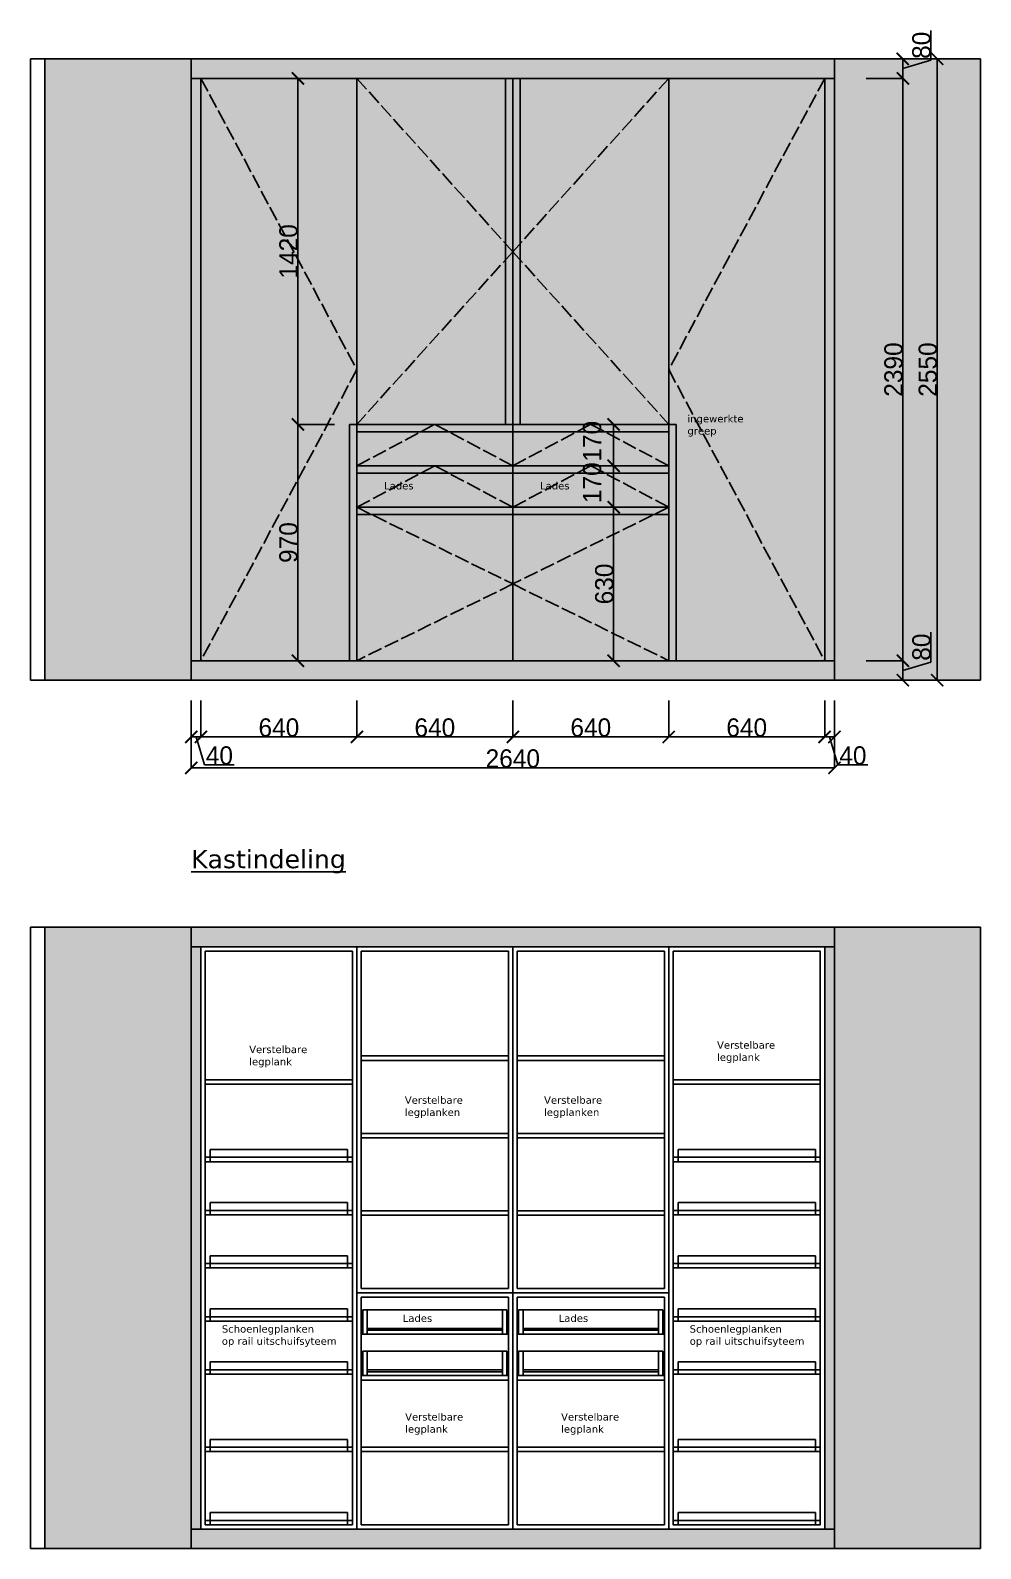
# Model space of a CAD drawing. Header units: millimetres. Extents: x -153917 to -31303, y -39726 to 31262.
# Drawn here: x -119827 to -115927, y -39726 to -33495 of the extents above; entities that cross this region are included whole.
import ezdxf

# ---------------------------------------------------------------- set-up
doc = ezdxf.new("R2010")
doc.units = ezdxf.units.MM
doc.header["$LTSCALE"] = 5
doc.linetypes.add('ACAD_ISO02W100', pattern=[15, 12, -3])
for name, color, linetype in [('Bemating', 1, 'Continuous'), ('Meubel', 8, 'Continuous'), ('muren', 7, 'Continuous'), ('Tekst', 7, 'Continuous')]:
    doc.layers.add(name, color=color, linetype=linetype)
doc.layers.add('parket', color=7, linetype='Continuous', true_color=0xe6d6b7)
doc.layers.add('parket 10x10', color=7, linetype='Continuous', true_color=0xae8743)
doc.styles.add('Geneva', font='')
doc.styles.get('Geneva').set_extended_font_data('Geneva')
doc.dimstyles.new('amit meubel', dxfattribs={"dimtxt": 75, "dimasz": 50, "dimexe": 1.25, "dimexo": 0.625, "dimtad": 1, "dimtxsty": 'Geneva', "dimblk": 'ARCHTICK', "dimcen": 2.5, "dimadec": 0, "dimazin": 0, "dimtfac": 1, "dimtmove": 1, "dimatfit": 3, "dimfxl": 150, "dimfxlon": 1, "dimarcsym": 0})

# ---------------------------------------------------------------- blocks, each defined once
blk = doc.blocks.new('_ArchTick')
at = {"color": 0, "linetype": 'ByBlock', "const_width": 0.15}
blk.add_lwpolyline([(-0.5, -0.5), (0.5, 0.5)], dxfattribs=at)
blk = doc.blocks.new('*D1209')
at = {"layer": 'Bemating', "color": 0, "lineweight": -2, "transparency": 16777216}
for p, q in [((-116255.5, -33612.1), (-116104.3, -33612.1)), ((-116105.5, -33612.1), (-116105.5, -36162.1)), ((-116255.5, -36162.1), (-116104.3, -36162.1))]:
    blk.add_line(p, q, dxfattribs=at)
at = {"layer": 'Defpoints', "color": 0, "transparency": 16777216}
for p in [(-116527.3, -33612.1), (-116527.3, -36162.1), (-116105.5, -36162.1)]:
    blk.add_point(p, dxfattribs=at)
at = {"layer": 'Bemating', "color": 0, "lineweight": -2, "transparency": 16777216, "xscale": 50, "yscale": 50, "zscale": 50}
for p, rotation in [((-116105.5, -33612.1), 90), ((-116105.5, -36162.1), 270)]:
    blk.add_blockref('_ArchTick', p, dxfattribs=dict(at, rotation=rotation))
at = {"layer": 'Bemating', "color": 0, "transparency": 16777216, "insert": (-116143.7, -34887.1), "char_height": 75, "attachment_point": 5, "rotation": 90, "style": 'Geneva'}
blk.add_mtext('2550', dxfattribs=at)
blk = doc.blocks.new('*D1210')
at = {"layer": 'Bemating', "color": 0, "lineweight": -2, "transparency": 16777216}
for p, q in [((-116396.5, -33692.1), (-116245.2, -33692.1)), ((-116246.5, -33692.1), (-116246.5, -36082.1)), ((-116396.5, -36082.1), (-116245.2, -36082.1))]:
    blk.add_line(p, q, dxfattribs=at)
at = {"layer": 'Defpoints', "color": 0, "transparency": 16777216}
for p in [(-116627.3, -33692.1), (-116627.3, -36082.1), (-116246.5, -36082.1)]:
    blk.add_point(p, dxfattribs=at)
at = {"layer": 'Bemating', "color": 0, "lineweight": -2, "transparency": 16777216, "xscale": 50, "yscale": 50, "zscale": 50}
for p, rotation in [((-116246.5, -33692.1), 90), ((-116246.5, -36082.1), 270)]:
    blk.add_blockref('_ArchTick', p, dxfattribs=dict(at, rotation=rotation))
at = {"layer": 'Bemating', "color": 0, "transparency": 16777216, "insert": (-116284.6, -34887.1), "char_height": 75, "attachment_point": 5, "rotation": 90, "style": 'Geneva'}
blk.add_mtext('2390', dxfattribs=at)
blk = doc.blocks.new('*D1211')
at = {"layer": 'Bemating', "color": 0, "lineweight": -2, "transparency": 16777216}
for p, q in [((-116131.8, -36087.7), (-116131.8, -35965)), ((-116396.5, -36082.1), (-116245.2, -36082.1)), ((-116246.5, -36082.1), (-116246.5, -36162.1)), ((-116246.5, -36122.1), (-116131.8, -36087.7)), ((-116396.5, -36162.1), (-116245.2, -36162.1))]:
    blk.add_line(p, q, dxfattribs=at)
at = {"layer": 'Defpoints', "color": 0, "transparency": 16777216}
for p in [(-116627.3, -36082.1), (-116527.3, -36162.1), (-116246.5, -36162.1)]:
    blk.add_point(p, dxfattribs=at)
at = {"layer": 'Bemating', "color": 0, "lineweight": -2, "transparency": 16777216, "xscale": 50, "yscale": 50, "zscale": 50}
for p, rotation in [((-116246.5, -36082.1), 90), ((-116246.5, -36162.1), 270)]:
    blk.add_blockref('_ArchTick', p, dxfattribs=dict(at, rotation=rotation))
at = {"layer": 'Bemating', "color": 0, "transparency": 16777216, "insert": (-116169.9, -36026.4), "char_height": 75, "attachment_point": 5, "rotation": 90, "style": 'Geneva'}
blk.add_mtext('80', dxfattribs=at)
blk = doc.blocks.new('*D1212')
at = {"layer": 'Bemating', "color": 0, "lineweight": -2, "transparency": 16777216}
for p, q in [((-116131.8, -33617.7), (-116131.8, -33495)), ((-116396.5, -33612.1), (-116245.2, -33612.1)), ((-116246.5, -33692.1), (-116246.5, -33612.1)), ((-116246.5, -33652.1), (-116131.8, -33617.7)), ((-116396.5, -33692.1), (-116245.2, -33692.1))]:
    blk.add_line(p, q, dxfattribs=at)
at = {"layer": 'Defpoints', "color": 0, "transparency": 16777216}
for p in [(-116527.3, -33612.1), (-116246.5, -33612.1), (-116627.3, -33692.1)]:
    blk.add_point(p, dxfattribs=at)
at = {"layer": 'Bemating', "color": 0, "lineweight": -2, "transparency": 16777216, "xscale": 50, "yscale": 50, "zscale": 50}
for p, rotation in [((-116246.5, -33612.1), 90), ((-116246.5, -33692.1), 270)]:
    blk.add_blockref('_ArchTick', p, dxfattribs=dict(at, rotation=rotation))
at = {"layer": 'Bemating', "color": 0, "transparency": 16777216, "insert": (-116169.9, -33556.4), "char_height": 75, "attachment_point": 5, "rotation": 90, "style": 'Geneva'}
blk.add_mtext('80', dxfattribs=at)
blk = doc.blocks.new('*D1213')
at = {"layer": 'Bemating', "color": 0, "lineweight": -2, "transparency": 16777216}
for p, q in [((-118579.6, -35112.1), (-118730.9, -35112.1)), ((-118729.6, -35112.1), (-118729.6, -36082.1)), ((-118579.6, -36082.1), (-118730.9, -36082.1))]:
    blk.add_line(p, q, dxfattribs=at)
at = {"layer": 'Defpoints', "color": 0, "transparency": 16777216}
for p in [(-118517.3, -35112.1), (-118729.6, -36082.1), (-118517.3, -36082.1)]:
    blk.add_point(p, dxfattribs=at)
at = {"layer": 'Bemating', "color": 0, "lineweight": -2, "transparency": 16777216, "xscale": 50, "yscale": 50, "zscale": 50}
for p, rotation in [((-118729.6, -35112.1), 90), ((-118729.6, -36082.1), 270)]:
    blk.add_blockref('_ArchTick', p, dxfattribs=dict(at, rotation=rotation))
at = {"layer": 'Bemating', "color": 0, "transparency": 16777216, "insert": (-118767.7, -35597.1), "char_height": 75, "attachment_point": 5, "rotation": 90, "style": 'Geneva'}
blk.add_mtext('970', dxfattribs=at)
blk = doc.blocks.new('*D1214')
at = {"layer": 'Bemating', "color": 0, "lineweight": -2, "transparency": 16777216}
for p, q in [((-118579.6, -33692.1), (-118730.9, -33692.1)), ((-118729.6, -35112.1), (-118729.6, -33692.1)), ((-118579.6, -35112.1), (-118730.9, -35112.1))]:
    blk.add_line(p, q, dxfattribs=at)
at = {"layer": 'Defpoints', "color": 0, "transparency": 16777216}
for p in [(-118729.6, -33692.1), (-118487.3, -33692.1), (-118517.3, -35112.1)]:
    blk.add_point(p, dxfattribs=at)
at = {"layer": 'Bemating', "color": 0, "lineweight": -2, "transparency": 16777216, "xscale": 50, "yscale": 50, "zscale": 50}
for p, rotation in [((-118729.6, -33692.1), 90), ((-118729.6, -35112.1), 270)]:
    blk.add_blockref('_ArchTick', p, dxfattribs=dict(at, rotation=rotation))
at = {"layer": 'Bemating', "color": 0, "transparency": 16777216, "insert": (-118767.7, -34402.1), "char_height": 75, "attachment_point": 5, "rotation": 90, "style": 'Geneva'}
blk.add_mtext('1420', dxfattribs=at)
blk = doc.blocks.new('*D1215')
at = {"layer": 'Bemating', "color": 0, "lineweight": -2, "transparency": 16777216}
for p, q in [((-117283.4, -35112.1), (-117434.6, -35112.1)), ((-117433.4, -35112.1), (-117433.4, -35282.1)), ((-117283.4, -35282.1), (-117434.6, -35282.1))]:
    blk.add_line(p, q, dxfattribs=at)
at = {"layer": 'Defpoints', "color": 0, "transparency": 16777216}
for p in [(-117207.3, -35112.1), (-117433.4, -35282.1), (-117207.3, -35282.1)]:
    blk.add_point(p, dxfattribs=at)
at = {"layer": 'Bemating', "color": 0, "lineweight": -2, "transparency": 16777216, "xscale": 50, "yscale": 50, "zscale": 50}
for p, rotation in [((-117433.4, -35112.1), 90), ((-117433.4, -35282.1), 270)]:
    blk.add_blockref('_ArchTick', p, dxfattribs=dict(at, rotation=rotation))
at = {"layer": 'Bemating', "color": 0, "transparency": 16777216, "insert": (-117521.5, -35181.5), "char_height": 75, "attachment_point": 5, "rotation": 90, "style": 'Geneva'}
blk.add_mtext('170', dxfattribs=at)
blk = doc.blocks.new('*D1216')
at = {"layer": 'Bemating', "color": 0, "lineweight": -2, "transparency": 16777216}
for p, q in [((-117283.4, -35282.1), (-117434.6, -35282.1)), ((-117433.4, -35282.1), (-117433.4, -35452.1)), ((-117283.4, -35452.1), (-117434.6, -35452.1))]:
    blk.add_line(p, q, dxfattribs=at)
at = {"layer": 'Defpoints', "color": 0, "transparency": 16777216}
for p in [(-117207.3, -35282.1), (-117433.4, -35452.1), (-117207.3, -35452.1)]:
    blk.add_point(p, dxfattribs=at)
at = {"layer": 'Bemating', "color": 0, "lineweight": -2, "transparency": 16777216, "xscale": 50, "yscale": 50, "zscale": 50}
for p, rotation in [((-117433.4, -35282.1), 90), ((-117433.4, -35452.1), 270)]:
    blk.add_blockref('_ArchTick', p, dxfattribs=dict(at, rotation=rotation))
at = {"layer": 'Bemating', "color": 0, "transparency": 16777216, "insert": (-117521.5, -35351.5), "char_height": 75, "attachment_point": 5, "rotation": 90, "style": 'Geneva'}
blk.add_mtext('170', dxfattribs=at)
blk = doc.blocks.new('*D1217')
at = {"layer": 'Bemating', "color": 0, "lineweight": -2, "transparency": 16777216}
for p, q in [((-117283.4, -35452.1), (-117434.6, -35452.1)), ((-117433.4, -35452.1), (-117433.4, -36082.1)), ((-117283.4, -36082.1), (-117434.6, -36082.1))]:
    blk.add_line(p, q, dxfattribs=at)
at = {"layer": 'Defpoints', "color": 0, "transparency": 16777216}
for p in [(-117207.3, -35452.1), (-117433.4, -36082.1), (-117207.3, -36082.1)]:
    blk.add_point(p, dxfattribs=at)
at = {"layer": 'Bemating', "color": 0, "lineweight": -2, "transparency": 16777216, "xscale": 50, "yscale": 50, "zscale": 50}
for p, rotation in [((-117433.4, -35452.1), 90), ((-117433.4, -36082.1), 270)]:
    blk.add_blockref('_ArchTick', p, dxfattribs=dict(at, rotation=rotation))
at = {"layer": 'Bemating', "color": 0, "transparency": 16777216, "insert": (-117471.5, -35767.1), "char_height": 75, "attachment_point": 5, "rotation": 90, "style": 'Geneva'}
blk.add_mtext('630', dxfattribs=at)
blk = doc.blocks.new('*D1218')
at = {"layer": 'Bemating', "color": 0, "lineweight": -2, "transparency": 16777216}
for p, q in [((-119167.3, -36371.9), (-119167.3, -36523.2)), ((-116527.3, -36371.9), (-116527.3, -36523.2)), ((-119167.3, -36521.9), (-116527.3, -36521.9))]:
    blk.add_line(p, q, dxfattribs=at)
at = {"layer": 'Defpoints', "color": 0, "transparency": 16777216}
for p in [(-119167.3, -36162.1), (-116527.3, -36162.1), (-116527.3, -36521.9)]:
    blk.add_point(p, dxfattribs=at)
at = {"layer": 'Bemating', "color": 0, "lineweight": -2, "transparency": 16777216, "xscale": 50, "yscale": 50, "zscale": 50, "rotation": 180}
blk.add_blockref('_ArchTick', (-119167.3, -36521.9), dxfattribs=at)
at = {"layer": 'Bemating', "color": 0, "lineweight": -2, "transparency": 16777216, "xscale": 50, "yscale": 50, "zscale": 50}
blk.add_blockref('_ArchTick', (-116527.3, -36521.9), dxfattribs=at)
at = {"layer": 'Bemating', "color": 0, "transparency": 16777216, "insert": (-117847.3, -36483.8), "char_height": 75, "attachment_point": 5, "style": 'Geneva'}
blk.add_mtext('2640', dxfattribs=at)
blk = doc.blocks.new('*D1219')
at = {"layer": 'Bemating', "color": 0, "lineweight": -2, "transparency": 16777216}
for p, q in [((-119127.3, -36244.9), (-119127.3, -36396.1)), ((-118487.3, -36244.9), (-118487.3, -36396.1)), ((-119127.3, -36394.9), (-118487.3, -36394.9))]:
    blk.add_line(p, q, dxfattribs=at)
at = {"layer": 'Defpoints', "color": 0, "transparency": 16777216}
for p in [(-119127.3, -36082.1), (-118487.3, -36082.1), (-118487.3, -36394.9)]:
    blk.add_point(p, dxfattribs=at)
at = {"layer": 'Bemating', "color": 0, "lineweight": -2, "transparency": 16777216, "xscale": 50, "yscale": 50, "zscale": 50, "rotation": 180}
blk.add_blockref('_ArchTick', (-119127.3, -36394.9), dxfattribs=at)
at = {"layer": 'Bemating', "color": 0, "lineweight": -2, "transparency": 16777216, "xscale": 50, "yscale": 50, "zscale": 50}
blk.add_blockref('_ArchTick', (-118487.3, -36394.9), dxfattribs=at)
at = {"layer": 'Bemating', "color": 0, "transparency": 16777216, "insert": (-118807.3, -36356.7), "char_height": 75, "attachment_point": 5, "style": 'Geneva'}
blk.add_mtext('640', dxfattribs=at)
blk = doc.blocks.new('*D1220')
at = {"layer": 'Bemating', "color": 0, "lineweight": -2, "transparency": 16777216}
for p, q in [((-118487.3, -36244.9), (-118487.3, -36396.1)), ((-117847.3, -36244.9), (-117847.3, -36396.1)), ((-118487.3, -36394.9), (-117847.3, -36394.9))]:
    blk.add_line(p, q, dxfattribs=at)
at = {"layer": 'Defpoints', "color": 0, "transparency": 16777216}
for p in [(-118487.3, -36082.1), (-117847.3, -36082.1), (-117847.3, -36394.9)]:
    blk.add_point(p, dxfattribs=at)
at = {"layer": 'Bemating', "color": 0, "lineweight": -2, "transparency": 16777216, "xscale": 50, "yscale": 50, "zscale": 50, "rotation": 180}
blk.add_blockref('_ArchTick', (-118487.3, -36394.9), dxfattribs=at)
at = {"layer": 'Bemating', "color": 0, "lineweight": -2, "transparency": 16777216, "xscale": 50, "yscale": 50, "zscale": 50}
blk.add_blockref('_ArchTick', (-117847.3, -36394.9), dxfattribs=at)
at = {"layer": 'Bemating', "color": 0, "transparency": 16777216, "insert": (-118167.3, -36356.7), "char_height": 75, "attachment_point": 5, "style": 'Geneva'}
blk.add_mtext('640', dxfattribs=at)
blk = doc.blocks.new('*D1221')
at = {"layer": 'Bemating', "color": 0, "lineweight": -2, "transparency": 16777216}
for p, q in [((-117847.3, -36244.9), (-117847.3, -36396.1)), ((-117207.3, -36244.9), (-117207.3, -36396.1)), ((-117847.3, -36394.9), (-117207.3, -36394.9))]:
    blk.add_line(p, q, dxfattribs=at)
at = {"layer": 'Defpoints', "color": 0, "transparency": 16777216}
for p in [(-117847.3, -36082.1), (-117207.3, -36082.1), (-117207.3, -36394.9)]:
    blk.add_point(p, dxfattribs=at)
at = {"layer": 'Bemating', "color": 0, "lineweight": -2, "transparency": 16777216, "xscale": 50, "yscale": 50, "zscale": 50, "rotation": 180}
blk.add_blockref('_ArchTick', (-117847.3, -36394.9), dxfattribs=at)
at = {"layer": 'Bemating', "color": 0, "lineweight": -2, "transparency": 16777216, "xscale": 50, "yscale": 50, "zscale": 50}
blk.add_blockref('_ArchTick', (-117207.3, -36394.9), dxfattribs=at)
at = {"layer": 'Bemating', "color": 0, "transparency": 16777216, "insert": (-117527.3, -36356.7), "char_height": 75, "attachment_point": 5, "style": 'Geneva'}
blk.add_mtext('640', dxfattribs=at)
blk = doc.blocks.new('*D1222')
at = {"layer": 'Bemating', "color": 0, "lineweight": -2, "transparency": 16777216}
for p, q in [((-117207.3, -36244.9), (-117207.3, -36396.1)), ((-116567.3, -36244.9), (-116567.3, -36396.1)), ((-117207.3, -36394.9), (-116567.3, -36394.9))]:
    blk.add_line(p, q, dxfattribs=at)
at = {"layer": 'Defpoints', "color": 0, "transparency": 16777216}
for p in [(-117207.3, -36082.1), (-116567.3, -36082.1), (-116567.3, -36394.9)]:
    blk.add_point(p, dxfattribs=at)
at = {"layer": 'Bemating', "color": 0, "lineweight": -2, "transparency": 16777216, "xscale": 50, "yscale": 50, "zscale": 50, "rotation": 180}
blk.add_blockref('_ArchTick', (-117207.3, -36394.9), dxfattribs=at)
at = {"layer": 'Bemating', "color": 0, "lineweight": -2, "transparency": 16777216, "xscale": 50, "yscale": 50, "zscale": 50}
blk.add_blockref('_ArchTick', (-116567.3, -36394.9), dxfattribs=at)
at = {"layer": 'Bemating', "color": 0, "transparency": 16777216, "insert": (-116887.3, -36356.7), "char_height": 75, "attachment_point": 5, "style": 'Geneva'}
blk.add_mtext('640', dxfattribs=at)
blk = doc.blocks.new('*D1223')
at = {"layer": 'Bemating', "color": 0, "lineweight": -2, "transparency": 16777216}
for p, q in [((-116567.3, -36244.9), (-116567.3, -36396.1)), ((-116527.3, -36244.9), (-116527.3, -36396.1)), ((-116567.3, -36394.9), (-116527.3, -36394.9)), ((-116547.3, -36394.9), (-116512.9, -36509.5)), ((-116512.9, -36509.5), (-116390.2, -36509.5))]:
    blk.add_line(p, q, dxfattribs=at)
at = {"layer": 'Defpoints', "color": 0, "transparency": 16777216}
for p in [(-116567.3, -36082.1), (-116527.3, -36082.1), (-116527.3, -36394.9)]:
    blk.add_point(p, dxfattribs=at)
at = {"layer": 'Bemating', "color": 0, "lineweight": -2, "transparency": 16777216, "xscale": 50, "yscale": 50, "zscale": 50, "rotation": 180}
blk.add_blockref('_ArchTick', (-116567.3, -36394.9), dxfattribs=at)
at = {"layer": 'Bemating', "color": 0, "lineweight": -2, "transparency": 16777216, "xscale": 50, "yscale": 50, "zscale": 50}
blk.add_blockref('_ArchTick', (-116527.3, -36394.9), dxfattribs=at)
at = {"layer": 'Bemating', "color": 0, "transparency": 16777216, "insert": (-116451.5, -36471.4), "char_height": 75, "attachment_point": 5, "style": 'Geneva'}
blk.add_mtext('40', dxfattribs=at)
blk = doc.blocks.new('*D1224')
at = {"layer": 'Bemating', "color": 0, "lineweight": -2, "transparency": 16777216}
for p, q in [((-119167.3, -36244.9), (-119167.3, -36396.1)), ((-119127.3, -36244.9), (-119127.3, -36396.1)), ((-119127.3, -36394.9), (-119167.3, -36394.9)), ((-119147.3, -36394.9), (-119112.9, -36509.5)), ((-119112.9, -36509.5), (-118990.2, -36509.5))]:
    blk.add_line(p, q, dxfattribs=at)
at = {"layer": 'Defpoints', "color": 0, "transparency": 16777216}
for p in [(-119167.3, -36082.1), (-119127.3, -36082.1), (-119167.3, -36394.9)]:
    blk.add_point(p, dxfattribs=at)
at = {"layer": 'Bemating', "color": 0, "lineweight": -2, "transparency": 16777216, "xscale": 50, "yscale": 50, "zscale": 50, "rotation": 180}
blk.add_blockref('_ArchTick', (-119167.3, -36394.9), dxfattribs=at)
at = {"layer": 'Bemating', "color": 0, "lineweight": -2, "transparency": 16777216, "xscale": 50, "yscale": 50, "zscale": 50}
blk.add_blockref('_ArchTick', (-119127.3, -36394.9), dxfattribs=at)
at = {"layer": 'Bemating', "color": 0, "transparency": 16777216, "insert": (-119051.5, -36471.4), "char_height": 75, "attachment_point": 5, "style": 'Geneva'}
blk.add_mtext('40', dxfattribs=at)

msp = doc.modelspace()

# ---------------------------------------------------------------- hatches: boundary and pattern name
at = {"layer": 'Meubel', "transparency": 33554480}
h = msp.add_hatch(color=11, dxfattribs=at)
h.dxf.hatch_style = 1
h.paths.add_polyline_path([(-119167.262, -33612.106), (-119767.262, -33612.106), (-119767.262, -36162.106), (-119167.262, -36162.106), (-119167.262, -36082.106)])
h.paths.add_polyline_path([(-115927.262, -33612.106), (-116527.262, -33612.106), (-116527.262, -36162.106), (-115927.262, -36162.106)])
h = msp.add_hatch(color=11, dxfattribs=at)
h.dxf.hatch_style = 1
h.paths.add_polyline_path([(-119167.262, -37176.285), (-119767.262, -37176.285), (-119767.262, -39726.285), (-119167.262, -39726.285), (-119167.262, -39646.285)])
h.paths.add_polyline_path([(-115927.262, -37176.285), (-116527.262, -37176.285), (-116527.262, -39726.285), (-115927.262, -39726.285)])
at = {"layer": 'parket', "transparency": 33554687}
h = msp.add_hatch(color=256, dxfattribs=at)
h.dxf.hatch_style = 1
h.paths.add_polyline_path([(-118487.262, -33692.106), (-119127.262, -33692.106), (-119127.262, -36082.106), (-118517.262, -36082.106), (-118517.262, -35112.106), (-118487.262, -35112.106)])
h.paths.add_polyline_path([(-117877.262, -33692.106), (-118487.262, -33692.106), (-118487.262, -35112.106), (-117877.262, -35112.106)])
h.paths.add_polyline_path([(-117207.262, -33692.106), (-117817.262, -33692.106), (-117817.262, -35112.106), (-117207.262, -35112.106)])
h.paths.add_polyline_path([(-116567.262, -33692.106), (-117207.262, -33692.106), (-117207.262, -35112.106), (-117177.262, -35112.106), (-117177.262, -36082.106), (-116567.262, -36082.106)])
h.paths.add_polyline_path([(-117847.262, -35482.106), (-118487.262, -35482.106), (-118487.262, -36082.106), (-117847.262, -36082.106)])
h.paths.add_polyline_path([(-117207.262, -35482.106), (-117847.262, -35482.106), (-117847.262, -36082.106), (-117207.262, -36082.106)])
h.paths.add_polyline_path([(-117847.262, -35142.106), (-118487.262, -35142.106), (-118487.262, -35282.106), (-117847.262, -35282.106)])
h.paths.add_polyline_path([(-117207.262, -35142.106), (-117847.262, -35142.106), (-117847.262, -35282.106), (-117207.262, -35282.106)])
h.paths.add_polyline_path([(-117207.262, -35312.106), (-117847.262, -35312.106), (-117847.262, -35452.106), (-117207.262, -35452.106)])
h.paths.add_polyline_path([(-117847.262, -35312.106), (-118487.262, -35312.106), (-118487.262, -35452.106), (-117847.262, -35452.106)])
h.paths.add_polyline_path([(-119127.262, -33692.106), (-119167.262, -33692.106), (-119167.262, -36082.106), (-119127.262, -36082.106)])
h.paths.add_polyline_path([(-116527.262, -33692.106), (-116567.262, -33692.106), (-116567.262, -36082.106), (-116527.262, -36082.106)])
h = msp.add_hatch(color=256, dxfattribs=at)
h.dxf.hatch_style = 1
h.paths.add_polyline_path([(-119127.262, -37256.285), (-119167.262, -37256.285), (-119167.262, -39646.285), (-119127.262, -39646.285)])
h.paths.add_polyline_path([(-116527.262, -37256.285), (-116567.262, -37256.285), (-116567.262, -39646.285), (-116527.262, -39646.285)])
at = {"layer": 'parket 10x10', "true_color": 0xddc9a7, "transparency": 33554687}
h = msp.add_hatch(color=9, dxfattribs=at)
h.dxf.hatch_style = 1
h.paths.add_polyline_path([(-116527.262, -33612.106), (-119167.262, -33612.106), (-119167.262, -33692.106), (-116527.262, -33692.106)])
h.paths.add_polyline_path([(-116527.262, -36082.106), (-119167.262, -36082.106), (-119167.262, -36162.106), (-116527.262, -36162.106)])
at = {"layer": 'parket 10x10', "transparency": 33554687}
h = msp.add_hatch(color=256, dxfattribs=at)
h.dxf.hatch_style = 1
h.paths.add_polyline_path([(-117847.262, -33692.106), (-117877.262, -33692.106), (-117877.262, -35112.106), (-117847.262, -35112.106)])
h.paths.add_polyline_path([(-117817.262, -33692.106), (-117847.262, -33692.106), (-117847.262, -35112.106), (-117817.262, -35112.106)])
h = msp.add_hatch(color=256, dxfattribs=at)
h.dxf.hatch_style = 1
h.paths.add_polyline_path([(-118487.262, -35112.106), (-118517.262, -35112.106), (-118517.262, -36082.106), (-118487.262, -36082.106)])
h.paths.add_polyline_path([(-117847.262, -35452.106), (-118487.262, -35452.106), (-118487.262, -35482.106), (-117847.262, -35482.106)])
h.paths.add_polyline_path([(-117207.262, -35452.106), (-117847.262, -35452.106), (-117847.262, -35482.106), (-117207.262, -35482.106)])
h.paths.add_polyline_path([(-117207.262, -35282.106), (-117847.262, -35282.106), (-117847.262, -35312.106), (-117207.262, -35312.106)])
h.paths.add_polyline_path([(-117847.262, -35112.106), (-118487.262, -35112.106), (-118487.262, -35142.106), (-117847.262, -35142.106)])
h.paths.add_polyline_path([(-117207.262, -35112.106), (-117847.262, -35112.106), (-117847.262, -35142.106), (-117207.262, -35142.106)])
h.paths.add_polyline_path([(-117847.262, -35282.106), (-118487.262, -35282.106), (-118487.262, -35312.106), (-117847.262, -35312.106)])
h.paths.add_polyline_path([(-117177.262, -35112.106), (-117207.262, -35112.106), (-117207.262, -36082.106), (-117177.262, -36082.106)])
at = {"layer": 'parket 10x10', "true_color": 0xddc9a7, "transparency": 33554687}
h = msp.add_hatch(color=9, dxfattribs=at)
h.dxf.hatch_style = 1
h.paths.add_polyline_path([(-116527.262, -37176.285), (-119167.262, -37176.285), (-119167.262, -37256.285), (-116527.262, -37256.285)])
h.paths.add_polyline_path([(-116527.262, -39646.285), (-119167.262, -39646.285), (-119167.262, -39726.285), (-116527.262, -39726.285)])

# ---------------------------------------------------------------- linework, layer by layer
at = {"layer": 'Meubel'}
for p, q in [((-119767.262, -33612.106), (-119767.262, -36162.106)), ((-119167.262, -33612.106), (-119167.262, -36162.106)), ((-119167.262, -33612.106), (-119167.262, -33692.106)), ((-116527.262, -33612.106), (-116527.262, -36162.106)), ((-119167.262, -33692.106), (-116527.262, -33692.106)), ((-119127.262, -33692.106), (-119127.262, -36082.106)), ((-118487.262, -33692.106), (-118487.262, -36082.106)), ((-117877.262, -33692.106), (-117877.262, -35112.106)), ((-117847.262, -33692.106), (-117847.262, -36082.106)), ((-117817.262, -33692.106), (-117817.262, -35112.106)), ((-117207.262, -33692.106), (-117207.262, -36082.106)), ((-116567.262, -33692.106), (-116567.262, -36082.106)), ((-118487.262, -35112.106), (-118517.262, -35112.106)), ((-118517.262, -35112.106), (-118517.262, -36082.106)), ((-118487.262, -35112.106), (-117207.262, -35112.106)), ((-118487.262, -35142.106), (-117207.262, -35142.106)), ((-117207.262, -35112.106), (-117177.262, -35112.106)), ((-117177.262, -35112.106), (-117177.262, -36082.106)), ((-118487.262, -35282.106), (-117207.262, -35282.106)), ((-118487.262, -35312.106), (-117207.262, -35312.106)), ((-118487.262, -35452.106), (-117207.262, -35452.106)), ((-118487.262, -35482.106), (-117207.262, -35482.106)), ((-119167.262, -36162.106), (-119167.262, -36082.106)), ((-119167.262, -36082.106), (-116527.262, -36082.106)), ((-119767.262, -37176.285), (-119767.262, -39726.285)), ((-119167.262, -37176.285), (-119167.262, -39726.285)), ((-119167.262, -37176.285), (-119167.262, -37256.285)), ((-116527.262, -37176.285), (-116527.262, -39726.285)), ((-119167.262, -37256.285), (-116527.262, -37256.285)), ((-119127.262, -37256.285), (-119127.262, -39646.285)), ((-118487.262, -37256.285), (-118487.262, -39646.285)), ((-117847.262, -37256.285), (-117847.262, -39646.285)), ((-117207.262, -37256.285), (-117207.262, -39646.285)), ((-116567.262, -37256.285), (-116567.262, -39646.285)), ((-118469.262, -37704.285), (-117865.262, -37704.285)), ((-118469.262, -37722.285), (-117865.262, -37722.285)), ((-117829.262, -37704.285), (-117225.262, -37704.285)), ((-117829.262, -37722.285), (-117225.262, -37722.285)), ((-119109.262, -37802.285), (-118505.262, -37802.285)), ((-119109.262, -37820.285), (-118505.262, -37820.285)), ((-117189.262, -37802.285), (-116585.262, -37802.285)), ((-117189.262, -37820.285), (-116585.262, -37820.285)), ((-118469.262, -38022.285), (-117865.262, -38022.285)), ((-118469.262, -38040.285), (-117865.262, -38040.285)), ((-117829.262, -38022.285), (-117225.262, -38022.285)), ((-117829.262, -38040.285), (-117225.262, -38040.285)), ((-119109.262, -38120.285), (-118505.262, -38120.285)), ((-118525.262, -38088.285), (-119089.262, -38088.285)), ((-119089.262, -38088.285), (-119089.262, -38120.285)), ((-119089.262, -38120.285), (-119089.262, -38138.285)), ((-118525.262, -38138.285), (-118525.262, -38088.285)), ((-117189.262, -38120.285), (-116585.262, -38120.285)), ((-116605.262, -38088.285), (-117169.262, -38088.285)), ((-117169.262, -38088.285), (-117169.262, -38120.285)), ((-117169.262, -38120.285), (-117169.262, -38138.285)), ((-116605.262, -38138.285), (-116605.262, -38088.285)), ((-119109.262, -38138.285), (-118505.262, -38138.285)), ((-117189.262, -38138.285), (-116585.262, -38138.285)), ((-118525.262, -38306.285), (-119089.262, -38306.285)), ((-119089.262, -38306.285), (-119089.262, -38338.285)), ((-118525.262, -38356.285), (-118525.262, -38306.285)), ((-116605.262, -38306.285), (-117169.262, -38306.285)), ((-117169.262, -38306.285), (-117169.262, -38338.285)), ((-116605.262, -38356.285), (-116605.262, -38306.285)), ((-119109.262, -38338.285), (-118505.262, -38338.285)), ((-119109.262, -38356.285), (-118505.262, -38356.285)), ((-119089.262, -38338.285), (-119089.262, -38356.285)), ((-118469.262, -38340.285), (-117865.262, -38340.285)), ((-118469.262, -38658.285), (-118469.262, -38358.285)), ((-118469.262, -38358.285), (-117865.262, -38358.285)), ((-117829.262, -38340.285), (-117225.262, -38340.285)), ((-117829.262, -38358.285), (-117225.262, -38358.285)), ((-117189.262, -38338.285), (-116585.262, -38338.285)), ((-117189.262, -38356.285), (-116585.262, -38356.285)), ((-117169.262, -38338.285), (-117169.262, -38356.285)), ((-119109.262, -38556.285), (-118505.262, -38556.285)), ((-118525.262, -38524.285), (-119089.262, -38524.285)), ((-119089.262, -38524.285), (-119089.262, -38556.285)), ((-119089.262, -38556.285), (-119089.262, -38574.285)), ((-118525.262, -38574.285), (-118525.262, -38524.285)), ((-117189.262, -38556.285), (-116585.262, -38556.285)), ((-116605.262, -38524.285), (-117169.262, -38524.285)), ((-117169.262, -38524.285), (-117169.262, -38556.285)), ((-117169.262, -38556.285), (-117169.262, -38574.285)), ((-116605.262, -38574.285), (-116605.262, -38524.285)), ((-119109.262, -38574.285), (-118505.262, -38574.285)), ((-117189.262, -38574.285), (-116585.262, -38574.285)), ((-118487.262, -38676.285), (-117207.262, -38676.285)), ((-118525.262, -38742.285), (-119089.262, -38742.285)), ((-119089.262, -38742.285), (-119089.262, -38774.285)), ((-118525.262, -38792.285), (-118525.262, -38742.285)), ((-118445.262, -38746.285), (-118463.262, -38746.285)), ((-118463.262, -38746.285), (-118463.262, -38846.285)), ((-118445.262, -38846.285), (-118445.262, -38746.285)), ((-118445.262, -38746.285), (-117889.262, -38746.285)), ((-117889.262, -38846.285), (-117889.262, -38746.285)), ((-117889.262, -38746.285), (-117871.262, -38746.285)), ((-117871.262, -38746.285), (-117871.262, -38846.285)), ((-117805.262, -38746.285), (-117823.262, -38746.285)), ((-117823.262, -38746.285), (-117823.262, -38846.285)), ((-117805.262, -38846.285), (-117805.262, -38746.285)), ((-117805.262, -38746.285), (-117249.262, -38746.285)), ((-117249.262, -38846.285), (-117249.262, -38746.285)), ((-117249.262, -38746.285), (-117231.262, -38746.285)), ((-117231.262, -38746.285), (-117231.262, -38846.285)), ((-116605.262, -38742.285), (-117169.262, -38742.285)), ((-117169.262, -38742.285), (-117169.262, -38774.285)), ((-116605.262, -38792.285), (-116605.262, -38742.285)), ((-119109.262, -38774.285), (-118505.262, -38774.285)), ((-119109.262, -38774.285), (-119089.262, -38774.285)), ((-119109.262, -38792.285), (-118505.262, -38792.285)), ((-119089.262, -38774.285), (-119089.262, -38792.285)), ((-118505.262, -38792.285), (-118525.262, -38792.285)), ((-117189.262, -38774.285), (-116585.262, -38774.285)), ((-117189.262, -38792.285), (-116585.262, -38792.285)), ((-117169.262, -38774.285), (-117169.262, -38792.285)), ((-118469.262, -38846.285), (-117865.262, -38846.285)), ((-118469.262, -38846.285), (-117905.262, -38846.285)), ((-118445.262, -38846.285), (-118445.262, -38822.285)), ((-118445.262, -38822.285), (-117889.262, -38822.285)), ((-118445.262, -38830.285), (-117889.262, -38830.285)), ((-117889.262, -38846.285), (-117889.262, -38822.285)), ((-117829.262, -38846.285), (-117225.262, -38846.285)), ((-117829.262, -38846.285), (-117225.262, -38846.285)), ((-117829.262, -38846.285), (-117265.262, -38846.285)), ((-117805.262, -38846.285), (-117805.262, -38822.285)), ((-117805.262, -38822.285), (-117249.262, -38822.285)), ((-117805.262, -38830.285), (-117249.262, -38830.285)), ((-117249.262, -38846.285), (-117249.262, -38822.285)), ((-118445.262, -38916.285), (-118463.262, -38916.285)), ((-118463.262, -38916.285), (-118463.262, -39016.285)), ((-118445.262, -39016.285), (-118445.262, -38916.285)), ((-118445.262, -38916.285), (-117889.262, -38916.285)), ((-117889.262, -39016.285), (-117889.262, -38916.285)), ((-117889.262, -38916.285), (-117871.262, -38916.285)), ((-117871.262, -38916.285), (-117871.262, -39016.285)), ((-117805.262, -38916.285), (-117823.262, -38916.285)), ((-117823.262, -38916.285), (-117823.262, -39016.285)), ((-117805.262, -39016.285), (-117805.262, -38916.285)), ((-117805.262, -38916.285), (-117249.262, -38916.285)), ((-117249.262, -39016.285), (-117249.262, -38916.285)), ((-117249.262, -38916.285), (-117231.262, -38916.285)), ((-117231.262, -38916.285), (-117231.262, -39016.285)), ((-119109.262, -38992.285), (-118505.262, -38992.285)), ((-118525.262, -38960.285), (-119089.262, -38960.285)), ((-119089.262, -38960.285), (-119089.262, -38992.285)), ((-119089.262, -38992.285), (-119089.262, -39010.285)), ((-118525.262, -39010.285), (-118525.262, -38960.285)), ((-118445.262, -39016.285), (-118445.262, -38992.285)), ((-118445.262, -38992.285), (-117889.262, -38992.285)), ((-118445.262, -39000.285), (-117889.262, -39000.285)), ((-117889.262, -39016.285), (-117889.262, -38992.285)), ((-117805.262, -39016.285), (-117805.262, -38992.285)), ((-117805.262, -38992.285), (-117249.262, -38992.285)), ((-117805.262, -39000.285), (-117249.262, -39000.285)), ((-117249.262, -39016.285), (-117249.262, -38992.285)), ((-117189.262, -38992.285), (-116585.262, -38992.285)), ((-116605.262, -38960.285), (-117169.262, -38960.285)), ((-117169.262, -38960.285), (-117169.262, -38992.285)), ((-117169.262, -38992.285), (-117169.262, -39010.285)), ((-116605.262, -39010.285), (-116605.262, -38960.285)), ((-119109.262, -39010.285), (-118505.262, -39010.285)), ((-118469.262, -39016.285), (-117865.262, -39016.285)), ((-118469.262, -39016.285), (-117865.262, -39016.285)), ((-118469.262, -39016.285), (-117905.262, -39016.285)), ((-118469.262, -39034.285), (-117865.262, -39034.285)), ((-117829.262, -39016.285), (-117225.262, -39016.285)), ((-117829.262, -39016.285), (-117225.262, -39016.285)), ((-117829.262, -39016.285), (-117265.262, -39016.285)), ((-117829.262, -39034.285), (-117225.262, -39034.285)), ((-117189.262, -39010.285), (-116585.262, -39010.285)), ((-119109.262, -39310.285), (-118505.262, -39310.285)), ((-118525.262, -39278.285), (-119089.262, -39278.285)), ((-119089.262, -39278.285), (-119089.262, -39310.285)), ((-119089.262, -39310.285), (-119089.262, -39328.285)), ((-118525.262, -39328.285), (-118525.262, -39278.285)), ((-118469.262, -39310.285), (-117865.262, -39310.285)), ((-117829.262, -39310.285), (-117225.262, -39310.285)), ((-117189.262, -39310.285), (-116585.262, -39310.285)), ((-116605.262, -39278.285), (-117169.262, -39278.285)), ((-117169.262, -39278.285), (-117169.262, -39310.285)), ((-117169.262, -39310.285), (-117169.262, -39328.285)), ((-116605.262, -39328.285), (-116605.262, -39278.285)), ((-119109.262, -39328.285), (-118505.262, -39328.285)), ((-118469.262, -39328.285), (-117865.262, -39328.285)), ((-117829.262, -39328.285), (-117225.262, -39328.285)), ((-117189.262, -39328.285), (-116585.262, -39328.285)), ((-119109.262, -39610.285), (-118505.262, -39610.285)), ((-119109.262, -39628.285), (-118505.262, -39628.285)), ((-118525.262, -39578.285), (-119089.262, -39578.285)), ((-119089.262, -39578.285), (-119089.262, -39610.285)), ((-119089.262, -39610.285), (-119089.262, -39628.285)), ((-118525.262, -39628.285), (-118525.262, -39578.285)), ((-117189.262, -39610.285), (-116585.262, -39610.285)), ((-117189.262, -39628.285), (-116585.262, -39628.285)), ((-116605.262, -39578.285), (-117169.262, -39578.285)), ((-117169.262, -39578.285), (-117169.262, -39610.285)), ((-117169.262, -39610.285), (-117169.262, -39628.285)), ((-116605.262, -39628.285), (-116605.262, -39578.285)), ((-119167.262, -39726.285), (-119167.262, -39646.285)), ((-119167.262, -39646.285), (-116527.262, -39646.285))]:
    msp.add_line(p, q, dxfattribs=at)
at = {"layer": 'Meubel', "color": 2, "linetype": 'ACAD_ISO02W100'}
for p, q in [((-118487.262, -35282.106), (-118167.262, -35112.106)), ((-118167.262, -35112.106), (-117847.262, -35282.106)), ((-117847.262, -35282.106), (-117527.262, -35112.106)), ((-117527.262, -35112.106), (-117207.262, -35282.106)), ((-118487.262, -35452.106), (-118167.262, -35282.106)), ((-118167.262, -35282.106), (-117847.262, -35452.106)), ((-117847.262, -35452.106), (-117527.262, -35282.106)), ((-117527.262, -35282.106), (-117207.262, -35452.106))]:
    msp.add_line(p, q, dxfattribs=at)
for points in [[(-119127.262, -33692.106), (-118487.262, -34887.106), (-119127.262, -36082.106)], [(-118487.262, -33692.106), (-117847.262, -34403.433), (-118487.262, -35112.106)], [(-117207.262, -33692.106), (-117847.262, -34403.433), (-117207.262, -35112.106)], [(-116567.262, -33692.106), (-117207.262, -34887.106), (-116567.262, -36082.106)], [(-118487.262, -35452.106), (-117847.262, -35767.106), (-118487.262, -36082.106)], [(-117207.262, -35452.106), (-117847.262, -35767.106), (-117207.262, -36082.106)]]:
    msp.add_lwpolyline(points, dxfattribs=at)
at = {"layer": 'Meubel'}
for points in [[(-119127.262, -37256.285), (-118487.262, -37256.285), (-118487.262, -39646.285), (-119127.262, -39646.285)], [(-118487.262, -37256.285), (-117847.262, -37256.285), (-117847.262, -38676.285), (-118487.262, -38676.285)], [(-117847.262, -37256.285), (-117207.262, -37256.285), (-117207.262, -38676.285), (-117847.262, -38676.285)], [(-119109.262, -37274.285), (-118505.262, -37274.285), (-118505.262, -39628.285), (-119109.262, -39628.285)], [(-118469.262, -37274.285), (-117865.262, -37274.285), (-117865.262, -38658.285), (-118469.262, -38658.285)], [(-117829.262, -37274.285), (-117225.262, -37274.285), (-117225.262, -38658.285), (-117829.262, -38658.285)], [(-117189.262, -37274.285), (-116585.262, -37274.285), (-116585.262, -39628.285), (-117189.262, -39628.285)], [(-118487.262, -38676.285), (-117847.262, -38676.285), (-117847.262, -39646.285), (-118487.262, -39646.285)], [(-118469.262, -38694.285), (-117865.262, -38694.285), (-117865.262, -39628.285), (-118469.262, -39628.285)], [(-117847.262, -38676.285), (-117207.262, -38676.285), (-117207.262, -39646.285), (-117847.262, -39646.285)], [(-117829.262, -38694.285), (-117225.262, -38694.285), (-117225.262, -39628.285), (-117829.262, -39628.285)]]:
    msp.add_lwpolyline(points, close=True, dxfattribs=at)
at = {"layer": 'muren'}
for p, q in [((-119827.262, -33612.106), (-115927.262, -33612.106)), ((-119827.262, -36162.106), (-119827.262, -33612.106)), ((-115927.262, -33612.106), (-115927.262, -36162.106)), ((-115927.262, -36162.106), (-119827.262, -36162.106)), ((-119827.262, -37176.285), (-115927.262, -37176.285)), ((-119827.262, -39726.285), (-119827.262, -37176.285)), ((-115927.262, -37176.285), (-115927.262, -39726.285)), ((-115927.262, -39726.285), (-119827.262, -39726.285))]:
    msp.add_line(p, q, dxfattribs=at)

# ---------------------------------------------------------------- texts
at = {"layer": 'Tekst', "char_height": 30}
for s, insert, attachment_point in [('{\\fVerdana|b0|i0|c0|p34;ingewerkte \\Pgreep}', (-117130.615, -35162.42), 7), ('{\\fVerdana|b0|i0|c0|p34;Lades}', (-118375.575, -35349.009), 1), ('{\\fVerdana|b0|i0|c0|p34;Lades}', (-117735.575, -35349.009), 1), ('{\\fVerdana|b0|i0|c0|p34;Verstelbare\\Plegplank}', (-118929.127, -37662.492), 1), ('{\\fVerdana|b0|i0|c0|p34;Verstelbare\\Plegplank}', (-117009.127, -37644.492), 1), ('{\\fVerdana|b0|i0|c0|p34;Verstelbare\\Plegplanken}', (-118290.444, -37870.48), 1), ('{\\fVerdana|b0|i0|c0|p34;Verstelbare\\Plegplanken}', (-117719.072, -37870.48), 1), ('{\\fVerdana|b0|i0|c0|p34;Schoenlegplanken\\Pop rail uitschuifsyteem}', (-119041.454, -38809.598), 1), ('{\\fVerdana|b0|i0|c0|p34;Lades}', (-118299.073, -38765.631), 1), ('{\\fVerdana|b0|i0|c0|p34;Lades}', (-117659.073, -38765.631), 1), ('{\\fVerdana|b0|i0|c0|p34;Schoenlegplanken\\Pop rail uitschuifsyteem}', (-117121.454, -38809.598), 1), ('{\\fVerdana|b0|i0|c0|p34;Verstelbare\\Plegplank}', (-118289.127, -39170.492), 1), ('{\\fVerdana|b0|i0|c0|p34;Verstelbare\\Plegplank}', (-117649.127, -39170.492), 1)]:
    msp.add_mtext_dynamic_manual_height_columns(s, width=513.71165, gutter_width=12.5, heights=[0], dxfattribs=dict(at, insert=insert, attachment_point=attachment_point))
at = {"layer": 'Tekst', "insert": (-119167.262, -36858.634), "char_height": 75, "width": 2800, "attachment_point": 1}
msp.add_mtext('{\\fVerdana|b0|i0|c0|p34;\\LKastindeling}', dxfattribs=at)

# ---------------------------------------------------------------- dimensions: what is measured, and where the dimension line sits
at = {"layer": 'Bemating'}
for base, p1, p2, picture, middle in [((-116246.479, -33612.106), (-116627.262, -33692.106), (-116527.262, -33612.106), '*D1212', (-116169.916, -33617.075)), ((-116105.533, -36162.106), (-116527.262, -33612.106), (-116527.262, -36162.106), '*D1209', (-116143.658, -34887.106)), ((-118729.603, -33692.106), (-118517.262, -35112.106), (-118487.262, -33692.106), '*D1214', (-118767.728, -34402.106)), ((-116246.479, -36082.106), (-116627.262, -33692.106), (-116627.262, -36082.106), '*D1210', (-116284.604, -34887.106)), ((-118729.603, -36082.106), (-118517.262, -35112.106), (-118517.262, -36082.106), '*D1213', (-118767.728, -35597.106)), ((-117433.369, -35282.106), (-117207.262, -35112.106), (-117207.262, -35282.106), '*D1215', (-117521.494, -35181.481)), ((-117433.369, -35452.106), (-117207.262, -35282.106), (-117207.262, -35452.106), '*D1216', (-117521.494, -35351.481)), ((-117433.369, -36082.106), (-117207.262, -35452.106), (-117207.262, -36082.106), '*D1217', (-117471.494, -35767.106)), ((-116246.479, -36162.106), (-116627.262, -36082.106), (-116527.262, -36162.106), '*D1211', (-116169.916, -36087.075))]:
    dim = msp.add_linear_dim(base=base, p1=p1, p2=p2, angle=90, dimstyle='amit meubel', dxfattribs=at)
    dim.commit()
    dim.dimension.update_dxf_attribs({"geometry": picture, "text_midpoint": middle})
for base, p1, p2, picture, middle in [((-119167.262, -36394.862), (-119127.262, -36082.106), (-119167.262, -36082.106), '*D1224', (-119112.231, -36471.425)), ((-118487.262, -36394.862), (-119127.262, -36082.106), (-118487.262, -36082.106), '*D1219', (-118807.262, -36356.737)), ((-117847.262, -36394.862), (-118487.262, -36082.106), (-117847.262, -36082.106), '*D1220', (-118167.262, -36356.737)), ((-117207.262, -36394.862), (-117847.262, -36082.106), (-117207.262, -36082.106), '*D1221', (-117527.262, -36356.737)), ((-116567.262, -36394.862), (-117207.262, -36082.106), (-116567.262, -36082.106), '*D1222', (-116887.262, -36356.737)), ((-116527.262, -36394.862), (-116567.262, -36082.106), (-116527.262, -36082.106), '*D1223', (-116512.231, -36471.425)), ((-116527.262, -36521.925), (-119167.262, -36162.106), (-116527.262, -36162.106), '*D1218', (-117847.262, -36483.8))]:
    dim = msp.add_linear_dim(base=base, p1=p1, p2=p2, dimstyle='amit meubel', dxfattribs=at)
    dim.commit()
    dim.dimension.update_dxf_attribs({"geometry": picture, "text_midpoint": middle})

doc.saveas('drawing.dxf')
